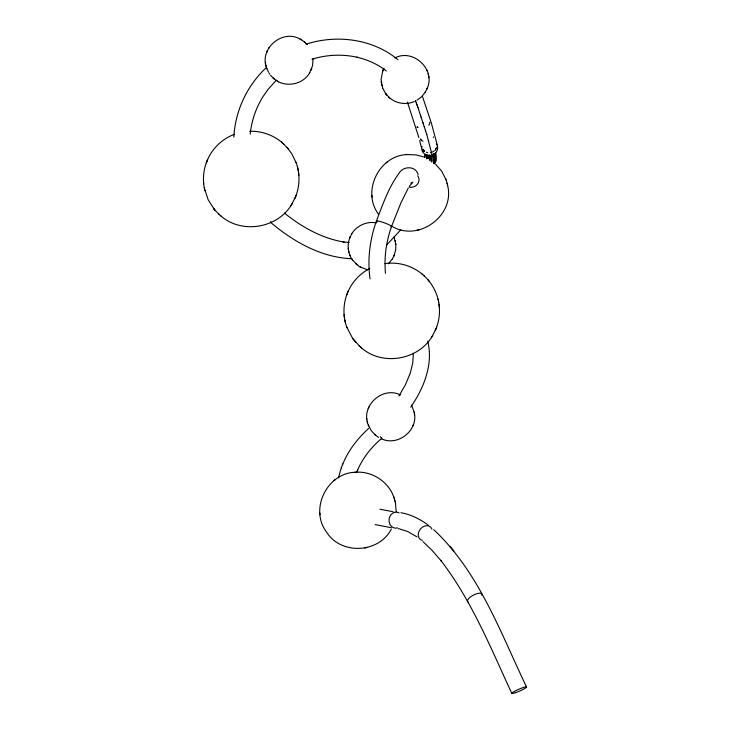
<?xml version="1.0" encoding="UTF-8"?>
<svg xmlns="http://www.w3.org/2000/svg" width="730" height="730" viewBox="0 0 730 730"><rect width="100%" height="100%" fill="white"/><g stroke="black" fill="none" stroke-linecap="round" stroke-linejoin="round"><path stroke-width="1.09" d="M426.183 155.043L427.123 157.242M427.159 157.206L426.229 154.979M396.189 511.748L395.45 502.797M233.874 137.13C235.142 110.768 247.26 85.228 266.605 67.333M250.189 134.201C251.494 120.997 255.865 108.131 262.837 96.853L268.421 88.941L276.497 80.09M338.629 477.913C342.379 458.495 354.223 441.486 368.705 428.391M206.937 161.202C203.396 169.844 202.538 179.571 204.455 188.714M300.468 39.283C282.373 28.379 258.283 49.248 266.915 68.775M309.547 73.027L312.559 65.7L313.097 58.537M295.513 196.854C299.993 185.931 300.13 173.311 295.96 162.261M382.83 70.673L381.087 79.296L382.602 87.974M349.925 237.46C346.841 244.879 347.927 253.821 352.663 260.309M347.434 293.086C342.954 304.009 342.817 316.628 346.987 327.679M427.114 88.503C436.084 69.487 413.098 48.198 394.82 57.962M394.209 255.29L395.733 249.633L395.842 244.094M400.587 395.03C382.456 385.641 360.054 406.291 368.367 425.179M436.011 328.737C439.551 320.096 440.409 310.369 438.493 301.225M381.288 438.73C397.932 446.87 418.892 430.079 414.12 411.948M376.379 221.117C369.864 239.54 367.281 259.524 370.046 278.924M391.535 226.51C386.243 241.438 383.934 257.517 385.495 273.321M376.397 221.081C382.73 204.546 388.606 187.336 399.228 172.964C403.562 165.792 415.726 165.756 418.117 174.534M391.517 226.546L400.724 203.296L408.262 188.103M356.605 472.711L357.663 469.91L357.399 470.613C362.682 457.929 371.524 446.933 382.009 438.146M341.257 468.039L341.54 467.291M342.552 464.627L342.817 463.933M207.028 160.983C211.828 148.865 221.938 139.038 234.111 134.42M267.499 50.58L266.806 52.304M291.745 204.318L295.422 197.082M382.876 70.564L384.026 68.127M349.971 237.35L351.805 233.728M425.234 92.226L427.068 88.613M347.526 292.858C351.696 282.382 359.808 273.586 369.827 268.448M392.329 259.013L394.163 255.4M432.251 336.192L435.92 328.956M206.271 162.854L207.658 159.405M311.062 70.199L311.427 69.304M311.382 69.414L311.765 68.474M294.792 198.651L296.179 195.202M382.493 71.504L383.195 69.779M349.588 238.281L350.281 236.566M426.758 89.398L427.452 87.673M346.768 294.738L348.155 291.288M393.853 256.184L394.547 254.46M368.258 408.709L368.951 406.984M435.29 330.526L436.677 327.086M412.514 426.603L413.207 424.878M391.316 529.095C379.034 553.212 340.901 555.302 326.493 531.987C309.41 509.458 326.757 473.405 354.798 472.292M268.777 48.125L269.27 47.359M309.785 72.653C302.868 85.036 284.408 88.221 273.85 78.612M220.36 215.478C241.475 234.686 278.395 228.317 292.228 203.551M290.805 205.805L291.252 205.093M417.104 100.174L421.621 96.725L425.48 91.852M351.559 234.111C356.45 225.707 366.798 220.998 376.342 222.869M388.406 263.795L392.567 258.639M360.857 347.361C381.973 366.57 418.892 360.2 432.735 335.435M431.302 337.68L431.749 336.977M398.89 396.007L405.378 384.874L410.278 373.103L412.751 362.965L413.381 353.22M409.366 186.296L412.815 182.19L410.871 183.321M410.725 407.103C423.811 388.296 433.401 364.361 427.78 341.248M400.77 229.804L386.425 245.243M406.865 154.578C378.824 155.691 361.487 191.744 378.569 214.273M386.17 162.845L387.283 161.978M334.094 480.559L335.216 479.692M414.321 101.57C406.218 105.111 396.226 103.614 389.537 97.811M306.171 44.156C336.795 34.246 372.82 38.836 397.941 59.705M311.975 59.203C326.547 54.695 342.297 53.929 357.198 57.268L356.824 57.186C367.482 59.641 377.729 64.203 386.325 71.002M392.101 226.382C418.673 242.333 455.456 215.414 447.526 185.073M416.912 230.26L417.633 230.114M418.19 229.996L418.837 229.859M364.845 547.974L365.566 547.828M366.122 547.71L366.761 547.573M384.984 263.621C398.297 261.65 412.368 265.693 422.588 274.462M407.678 154.523L416.182 154.924L423.418 156.831M355.601 472.237C371.999 470.941 388.415 481.599 393.844 497.139M406.199 154.632L408.399 154.468M354.132 472.346L356.331 472.182M249.642 131.281C261.358 130.862 273.184 134.95 282.09 142.578M352.024 258.739C321.592 257.635 293.597 241.867 270.857 222.586M349.15 242.552L343.082 241.904L344.095 242.059C321.966 238.409 301.736 227.112 284.49 213.105M393.114 511.739L379.947 509.211M391.298 527.717L375.147 524.587M400.925 512.706C410.944 514.467 420.252 519.149 428.318 525.253M398.407 528.584L407.65 531.495L416.94 536.851M367.354 269.79L359.05 266.404L352.535 260.135M301.006 39.584L304.72 42.167M359.954 266.961L361.268 267.682M300.085 39.082L301.399 39.794M378.615 437.389L375.302 435.016M382.529 87.773L385.44 93.349L389.053 97.391M305.204 42.586L307.202 44.585M283.058 143.427L288.441 149.084M423.555 275.31C431.384 282.218 436.759 291.817 438.675 302.074M355.82 263.886L356.961 264.88M215.113 210.313L219.392 214.629M346.832 327.277L352.663 338.428L359.89 346.513M368.687 425.982L368.285 424.979L371.205 430.554L374.818 434.596M388.725 97.099L389.866 98.094M304.392 41.884L305.532 42.878M270.538 75.199L273.367 78.192M273.038 77.9L274.179 78.895M281.433 142.012L283.724 144.002M421.94 273.896L424.221 275.885M218.726 214.054L221.007 216.043M359.224 345.938L361.514 347.927M374.481 434.304L375.631 435.299M433.739 529.688C478.98 571.991 500.388 632.381 526.522 686.976M422.998 541.66L432.133 550.457L441.394 561.124L440.747 560.33C471.562 600.379 490.733 647.848 511.776 693.39M435.554 164.168L441.677 171.158L445.921 179.425M204.272 187.865L208.196 199.801L214.009 208.972M386.225 94.398L385.44 93.349L387.055 95.393M355.893 342.525L352.663 338.428M213.726 208.643L215.396 210.642L213.461 208.296M287.054 147.414L291.726 153.683L296.115 162.662M427.835 279.626L429.486 281.643M453.193 550.274L453.841 551.068L449.926 546.305L450.602 547.135M434.706 161.786L435.053 162.16A133.261 12.054 67.3 0 0 435.819 153.017M269.753 74.15L269.032 73.064M268.476 72.124L266.833 68.574M411.547 405.059L414.211 412.377M427.78 157.297L428.163 158.136M424.24 150.69L424.531 151.283M428.154 156.202L427.689 155.116M428.163 158.665L427.625 157.324M427.908 155.107L428.154 155.682M426.639 158.775L426.229 157.543L426.895 158.802M427.342 71.202L426.94 70.189M394.437 237.989L394.036 236.976L395.879 244.523M349.624 254.551L350.099 255.765M415.698 101.16L415.507 100.63L416.447 103.277M446.358 180.693L447.673 185.749M416.237 102.72L417.186 105.366M394.291 498.408L395.605 503.472M422.533 96.615L431.302 122.868L437.179 144.722M407.404 102.081L418.892 137.642M416.967 104.782L417.916 107.429M445.683 178.768L446.587 181.341M417.688 106.835L418.637 109.518M393.616 496.482L394.519 499.064M418.409 108.907L427.05 135.433L432.087 155.107M420.48 114.957L420.653 115.459M421.155 116.955L421.32 117.457M423.071 122.777L423.227 123.261M424.285 126.564L424.568 127.485M425.417 130.205L425.69 131.099M426.493 133.745L426.749 134.612M428.41 140.397L428.629 141.182M419.686 140.552L421.274 147.068M428.446 75.172L428.127 73.684M381.498 84.005L381.827 85.492M395.541 241.949L395.213 240.471M348.593 250.791L348.913 252.27M344.77 319.749L345.427 322.706M367.254 421.21L367.582 422.697M298.178 170.19L297.521 167.225M265.802 64.806L266.131 66.284M447.116 183.194L447.262 183.887M438.027 299.108L438.21 299.966M395.04 500.917L395.195 501.601M204.738 189.973L204.92 190.831M428.629 76.23L428.793 77.736M439.031 304.2L439.36 307.211M381.315 82.946L381.16 81.441M414.385 413.435L414.549 414.941M348.411 249.724L348.246 248.218M344.414 317.614L344.095 314.612M298.534 172.316L298.853 175.328M265.629 63.738L265.464 62.242M366.916 418.646L366.971 419.175M203.588 182.728L203.697 183.796M371.953 195.421L372.118 197.091M319.886 513.135L320.041 514.805M433.465 153.428A134.886 12.2 67.3 0 1 433.967 163.721A5.256 0.474 67.3 0 0 434.14 163.684A134.32 12.145 67.3 0 0 434.888 154.313M432.452 155.745A134.886 12.2 67.3 0 1 433.009 161.887M431.138 156.293A134.886 12.2 67.3 0 1 431.658 160.728M425.052 154.559A124.757 11.288 67.3 0 1 424.349 157.306M427.917 156.329A133.261 12.054 67.3 0 1 428.227 158.602M429.231 155.773A133.261 12.054 67.3 0 1 429.705 160.007M434.496 153.565A133.261 12.054 67.3 0 1 433.739 162.717M433.574 154.86A134.32 12.145 67.3 0 1 433.739 163.21M425.855 154.24A123.708 11.187 67.3 0 1 425.617 155.161M425.262 155.782A123.708 11.187 67.3 0 1 424.787 156.101A5.256 0.474 67.3 0 0 424.951 157.279M429.322 154.778A134.32 12.145 67.3 0 1 430.116 160.856M430.937 155.964A134.32 12.145 67.3 0 1 431.466 161.978M433.474 136.857A6.835 5.63 -15.1 0 1 433.301 137.441M422.962 141.264A6.835 5.63 -15.1 0 1 420.562 138.91A6.835 5.63 -15.1 0 0 420.845 139.95M429.733 122.138A6.835 4.937 -17.3 0 1 428.811 125.213M418.08 127.522A6.835 4.937 -17.3 0 1 417.314 126.837M417.177 127.349A6.835 4.937 -17.3 0 1 416.994 126.938M435.764 148.482A6.835 6.178 -11.7 0 1 435.491 149.075M434.304 150.672A6.835 6.178 -11.7 0 1 430.417 152.661M427.698 152.643A6.835 6.178 -11.7 0 1 426.375 152.251M424.677 151.238A6.835 6.178 -11.7 0 1 423.473 149.887M436.339 147.396A6.835 6.178 -11.7 0 1 435.308 150.453M424.376 151.612A6.835 6.178 -11.7 0 1 422.935 149.148M436.385 143.892A8.039 7.346 -11 0 1 430.919 155.39A8.039 7.346 -11 0 1 421.976 146.383M423.738 151.502A6.898 6.296 -11 0 1 422.898 149.349M468.268 602.14A8.039 2.902 -28.2 0 1 473.505 595.05A8.039 2.902 -28.2 0 1 481.7 595.151M422.296 540.337A8.039 6.324 -51.2 0 1 420.553 528.858A8.039 6.324 -51.2 0 1 431.941 529.131M397.567 527.918A8.039 6.953 -84.8 0 1 389.063 519.422A8.039 6.953 -84.8 0 1 399.091 512.871M381.507 437.881A8.039 0.657 50.3 0 1 380.293 436.759M377.118 221.902A8.039 1.077 19.7 0 1 383.825 222.623A8.039 1.077 19.7 0 1 390.915 226.701M417.77 175.72A8.039 7.528 -3.7 0 1 417.524 184.097A8.039 7.528 -3.7 0 1 409.165 187.136M270.793 221.646A8.039 0.931 -48.7 0 1 270.529 221.811M277.555 81.194L278.486 81.696L277.555 81.194M515.307 692.743A8.039 0.995 -23.4 0 0 526.54 687.076A8.039 0.995 -23.4 0 0 515.599 690.744A8.039 0.995 -23.4 0 0 515.307 692.743"/></g></svg>
